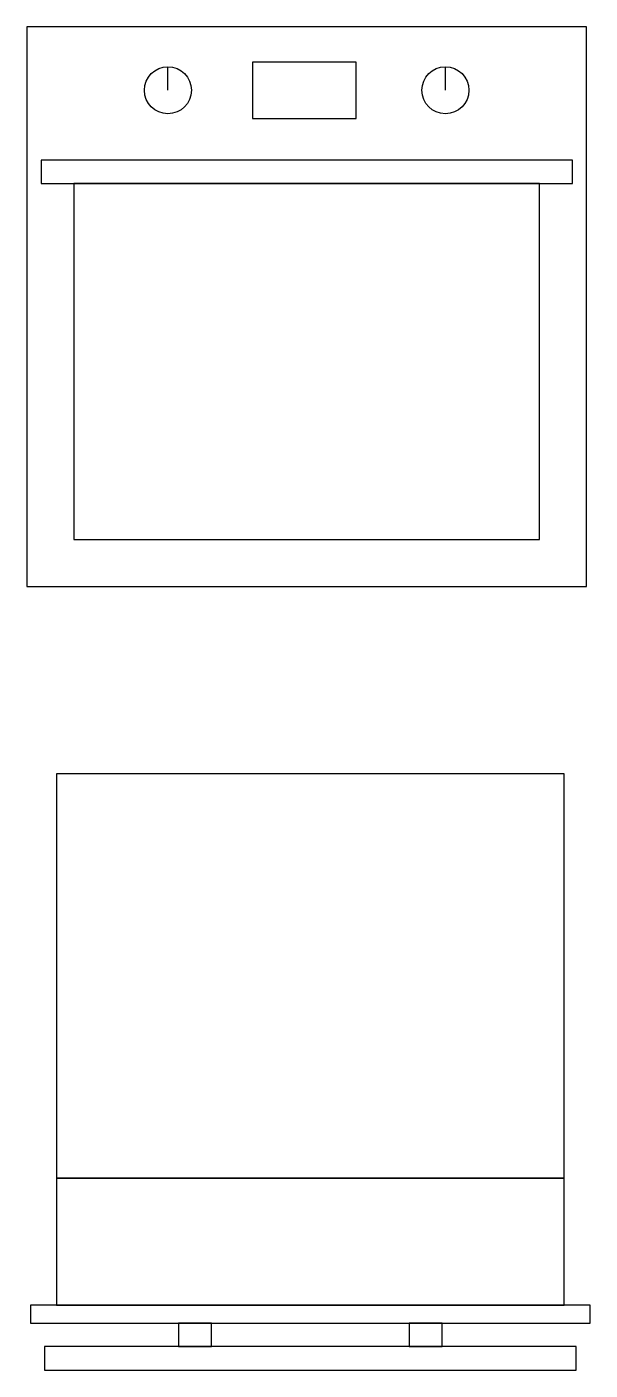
# Model space of a CAD drawing. Header units: millimetres. Extents: x -81 to 6320, y 1460 to 5690.
# Drawn here: x 4768.6 to 4828.4, y 1767.3 to 1910.1 of the extents above; entities that cross this region are included whole.
import ezdxf

# ---------------------------------------------------------------- set-up
doc = ezdxf.new("R2010")
doc.units = ezdxf.units.MM

msp = doc.modelspace()

# ---------------------------------------------------------------- linework, layer by layer
for p, q in [((4783.55, 1903.36), (4783.55, 1905.86)), ((4813.05, 1903.36), (4813.05, 1905.86))]:
    msp.add_line(p, q)
for points in [[(4768.55, 1850.6), (4828.05, 1850.6), (4828.05, 1910.1), (4768.55, 1910.1)], [(4792.56, 1900.36), (4803.56, 1900.36), (4803.56, 1906.36), (4792.56, 1906.36)], [(4770.06, 1895.94), (4770.06, 1893.44), (4826.56, 1893.44), (4826.56, 1895.94)], [(4773.55, 1855.6), (4823.05, 1855.6), (4823.05, 1893.44), (4773.55, 1893.44)], [(4771.69, 1830.66), (4771.69, 1787.66), (4825.69, 1787.66), (4825.69, 1830.66)], [(4771.69, 1774.16), (4825.69, 1774.16), (4825.69, 1787.66), (4771.69, 1787.66)], [(4768.94, 1772.26), (4828.44, 1772.26), (4828.44, 1774.16), (4768.94, 1774.16)], [(4784.69, 1772.26), (4784.69, 1769.76), (4788.19, 1769.76), (4788.19, 1772.26)], [(4809.19, 1772.26), (4809.19, 1769.76), (4812.69, 1769.76), (4812.69, 1772.26)], [(4770.44, 1769.76), (4770.44, 1767.26), (4826.94, 1767.26), (4826.94, 1769.76)]]:
    msp.add_lwpolyline(points, close=True)
for centre in [(4783.55, 1903.36), (4813.05, 1903.36)]:
    msp.add_circle(centre, 2.5)

doc.saveas('drawing.dxf')
